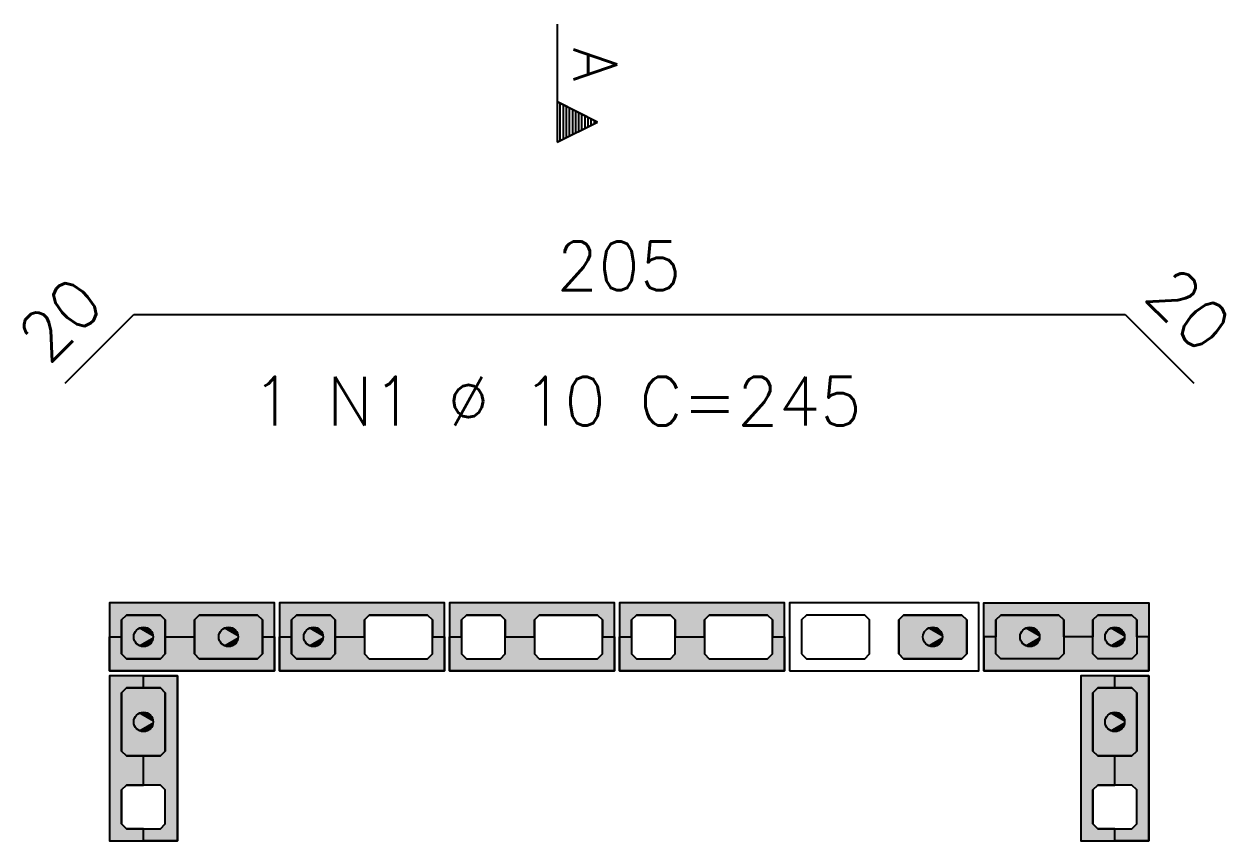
# Model space of a CAD drawing. Extents: x -1.9 to 86, y -1.6 to 61.
# Drawn here: x 36.52 to 41.466, y 45.894 to 49.256 of the extents above; entities that cross this region are included whole.
import ezdxf

# ---------------------------------------------------------------- set-up
doc = ezdxf.new("R2010")
doc.units = 0
doc.header["$MEASUREMENT"] = 0
for name, color, linetype in [('PENA_01', 1, 'CONTINUOUS'), ('PENA_02', 2, 'CONTINUOUS'), ('PENA_03', 3, 'CONTINUOUS'), ('PENA_05', 5, 'CONTINUOUS'), ('PENA_11', 252, 'CONTINUOUS'), ('PENA_21', 100, 'CONTINUOUS')]:
    doc.layers.add(name, color=color, linetype=linetype)
doc.styles.get("Standard").update_dxf_attribs({"font": 'ROMANS.SHX'})

msp = doc.modelspace()

# ---------------------------------------------------------------- linework, layer by layer
at = {"layer": 'PENA_01', "linetype": 'Continuous'}
for points in [[(36.9424, 46.6437), (37.0824, 46.6437), (37.1024, 46.6637), (37.1024, 46.8037), (37.0824, 46.8237), (36.9424, 46.8237), (36.9224, 46.8037), (36.9224, 46.6637), (36.9424, 46.6437)], [(37.2424, 46.6437), (37.4824, 46.6437), (37.5024, 46.6637), (37.5024, 46.8037), (37.4824, 46.8237), (37.2424, 46.8237), (37.2224, 46.8037), (37.2224, 46.6637), (37.2424, 46.6437)], [(37.6424, 46.6437), (37.7824, 46.6437), (37.8024, 46.6637), (37.8024, 46.8037), (37.7824, 46.8237), (37.6424, 46.8237), (37.6224, 46.8037), (37.6224, 46.6637), (37.6424, 46.6437)], [(37.9424, 46.6437), (38.1824, 46.6437), (38.2024, 46.6637), (38.2024, 46.8037), (38.1824, 46.8237), (37.9424, 46.8237), (37.9224, 46.8037), (37.9224, 46.6637), (37.9424, 46.6437)], [(38.3424, 46.6437), (38.4824, 46.6437), (38.5024, 46.6637), (38.5024, 46.8037), (38.4824, 46.8237), (38.3424, 46.8237), (38.3224, 46.8037), (38.3224, 46.6637), (38.3424, 46.6437)], [(38.6424, 46.6437), (38.8824, 46.6437), (38.9024, 46.6637), (38.9024, 46.8037), (38.8824, 46.8237), (38.6424, 46.8237), (38.6224, 46.8037), (38.6224, 46.6637), (38.6424, 46.6437)], [(39.0424, 46.6437), (39.1824, 46.6437), (39.2024, 46.6637), (39.2024, 46.8037), (39.1824, 46.8237), (39.0424, 46.8237), (39.0224, 46.8037), (39.0224, 46.6637), (39.0424, 46.6437)], [(39.3424, 46.6437), (39.5824, 46.6437), (39.6024, 46.6637), (39.6024, 46.8037), (39.5824, 46.8237), (39.3424, 46.8237), (39.3224, 46.8037), (39.3224, 46.6637), (39.3424, 46.6437)], [(39.7224, 46.6637), (39.7424, 46.6437), (39.9824, 46.6437), (40.0024, 46.6637), (40.0024, 46.8037), (39.9824, 46.8237), (39.7424, 46.8237), (39.7224, 46.8037), (39.7224, 46.6637)], [(40.1224, 46.6637), (40.1424, 46.6437), (40.3824, 46.6437), (40.4024, 46.6637), (40.4024, 46.8037), (40.3824, 46.8237), (40.1424, 46.8237), (40.1224, 46.8037), (40.1224, 46.6637)], [(40.7824, 46.6437), (40.5424, 46.6437), (40.5224, 46.6637), (40.5224, 46.8037), (40.5424, 46.8237), (40.7824, 46.8237), (40.8024, 46.8037), (40.8024, 46.6637), (40.7824, 46.6437)], [(41.0824, 46.6437), (40.9424, 46.6437), (40.9224, 46.6637), (40.9224, 46.8037), (40.9424, 46.8237), (41.0824, 46.8237), (41.1024, 46.8037), (41.1024, 46.6637), (41.0824, 46.6437)], [(37.1024, 46.2637), (37.1024, 46.5037), (37.0824, 46.5237), (36.9424, 46.5237), (36.9224, 46.5037), (36.9224, 46.2637), (36.9424, 46.2437), (37.0824, 46.2437), (37.1024, 46.2637)], [(41.1024, 46.2637), (41.1024, 46.5037), (41.0824, 46.5237), (40.9424, 46.5237), (40.9224, 46.5037), (40.9224, 46.2637), (40.9424, 46.2437), (41.0824, 46.2437), (41.1024, 46.2637)], [(37.1024, 45.9637), (37.1024, 46.1037), (37.0824, 46.1237), (36.9424, 46.1237), (36.9224, 46.1037), (36.9224, 45.9637), (36.9424, 45.9437), (37.0824, 45.9437), (37.1024, 45.9637)], [(41.1024, 45.9637), (41.1024, 46.1037), (41.0824, 46.1237), (40.9424, 46.1237), (40.9224, 46.1037), (40.9224, 45.9637), (40.9424, 45.9437), (41.0824, 45.9437), (41.1024, 45.9637)]]:
    msp.add_lwpolyline(points, dxfattribs=at)
at = {"layer": 'PENA_02', "linetype": 'Continuous'}
for points in [[(36.8724, 46.5937), (37.5524, 46.5937), (37.5524, 46.8737), (36.8724, 46.8737), (36.8724, 46.5937)], [(37.5724, 46.5937), (38.2524, 46.5937), (38.2524, 46.8737), (37.5724, 46.8737), (37.5724, 46.5937)], [(38.2724, 46.5937), (38.9524, 46.5937), (38.9524, 46.8737), (38.2724, 46.8737), (38.2724, 46.5937)], [(38.9724, 46.5937), (39.6524, 46.5937), (39.6524, 46.8737), (38.9724, 46.8737), (38.9724, 46.5937)], [(39.6724, 46.5937), (40.4524, 46.5937), (40.4524, 46.8737), (39.6724, 46.8737), (39.6724, 46.5937)], [(41.1524, 46.5937), (40.4724, 46.5937), (40.4724, 46.8737), (41.1524, 46.8737), (41.1524, 46.5937)], [(37.1524, 45.8937), (37.1524, 46.5737), (36.8724, 46.5737), (36.8724, 45.8937), (37.1524, 45.8937)], [(41.1524, 45.8937), (41.1524, 46.5737), (40.8724, 46.5737), (40.8724, 45.8937), (41.1524, 45.8937)]]:
    msp.add_lwpolyline(points, dxfattribs=at)
at = {"layer": 'PENA_03', "linetype": 'Continuous'}
for p, q in [((38.716, 49.2564), (38.716, 48.77)), ((38.7167, 48.9356), (38.7167, 49.2564)), ((38.882, 48.853), (38.7167, 48.9356)), ((38.7167, 48.7712), (38.7167, 48.9348)), ((38.8804, 48.853), (38.7167, 48.9348)), ((38.7288, 48.7764), (38.7288, 48.9296)), ((38.7416, 48.7828), (38.7416, 48.9232)), ((38.7543, 48.7892), (38.7543, 48.9168)), ((38.7671, 48.7956), (38.7671, 48.9104)), ((38.7799, 48.8019), (38.7799, 48.9041)), ((38.7926, 48.8083), (38.7926, 48.8977)), ((38.8054, 48.8147), (38.8054, 48.8913)), ((38.8181, 48.8211), (38.8181, 48.8849)), ((38.8309, 48.8275), (38.8309, 48.8785)), ((38.8437, 48.8339), (38.8437, 48.8721)), ((38.8564, 48.8402), (38.8564, 48.8658)), ((38.716, 48.77), (38.882, 48.853)), ((38.7167, 48.7712), (38.8804, 48.853)), ((38.8692, 48.8466), (38.8692, 48.8594))]:
    msp.add_line(p, q, dxfattribs=at)
for points in [[(37.0824, 46.8237), (37.1024, 46.8037), (37.1024, 46.6637), (37.0824, 46.6437), (36.9424, 46.6437), (36.9224, 46.6637), (36.9224, 46.8037), (36.9424, 46.8237), (37.0824, 46.8237)], [(37.5024, 46.6637), (37.4824, 46.6437), (37.2424, 46.6437), (37.2224, 46.6637), (37.2224, 46.8037), (37.2424, 46.8237), (37.4824, 46.8237), (37.5024, 46.8037), (37.5024, 46.6637)], [(37.7824, 46.8237), (37.8024, 46.8037), (37.8024, 46.6637), (37.7824, 46.6437), (37.6424, 46.6437), (37.6224, 46.6637), (37.6224, 46.8037), (37.6424, 46.8237), (37.7824, 46.8237)], [(40.4024, 46.6637), (40.3824, 46.6437), (40.1424, 46.6437), (40.1224, 46.6637), (40.1224, 46.8037), (40.1424, 46.8237), (40.3824, 46.8237), (40.4024, 46.8037), (40.4024, 46.6637)], [(40.5224, 46.8037), (40.5424, 46.8237), (40.7824, 46.8237), (40.8024, 46.8037), (40.8024, 46.6637), (40.7824, 46.6437), (40.5424, 46.6437), (40.5224, 46.6637), (40.5224, 46.8037)], [(40.9424, 46.6437), (40.9224, 46.6637), (40.9224, 46.8037), (40.9424, 46.8237), (41.0824, 46.8237), (41.1024, 46.8037), (41.1024, 46.6637), (41.0824, 46.6437), (40.9424, 46.6437)], [(37.0824, 46.5237), (37.1024, 46.5037), (37.1024, 46.2637), (37.0824, 46.2437), (36.9424, 46.2437), (36.9224, 46.2637), (36.9224, 46.5037), (36.9424, 46.5237), (37.0824, 46.5237)], [(41.0824, 46.5237), (41.1024, 46.5037), (41.1024, 46.2637), (41.0824, 46.2437), (40.9424, 46.2437), (40.9224, 46.2637), (40.9224, 46.5037), (40.9424, 46.5237), (41.0824, 46.5237)]]:
    msp.add_lwpolyline(points, dxfattribs=at)
for centre in [(37.0124, 46.7337), (37.3624, 46.7337), (37.7124, 46.7337), (40.2624, 46.7337), (40.6624, 46.7337), (41.0124, 46.7337), (37.0124, 46.3837), (41.0124, 46.3837)]:
    msp.add_circle(centre, 0.04, dxfattribs=at)
for points in [[(37.0524, 46.7337), (36.9924, 46.7683), (36.9748, 46.7473)], [(37.0524, 46.7337), (36.9748, 46.7473), (36.9748, 46.72)], [(37.0524, 46.7337), (37.0193, 46.7731), (36.9924, 46.7683)], [(37.0524, 46.7337), (37.043, 46.7594), (37.0193, 46.7731)], [(37.4024, 46.7337), (37.3424, 46.7683), (37.3248, 46.7473)], [(37.4024, 46.7337), (37.3248, 46.7473), (37.3248, 46.72)], [(37.4024, 46.7337), (37.3693, 46.7731), (37.3424, 46.7683)], [(37.4024, 46.7337), (37.393, 46.7594), (37.3693, 46.7731)], [(37.7524, 46.7337), (37.6924, 46.7683), (37.6748, 46.7473)], [(37.7524, 46.7337), (37.6748, 46.7473), (37.6748, 46.72)], [(37.7524, 46.7337), (37.7193, 46.7731), (37.6924, 46.7683)], [(37.7524, 46.7337), (37.743, 46.7594), (37.7193, 46.7731)], [(40.3024, 46.7337), (40.2424, 46.7683), (40.2248, 46.7473)], [(40.3024, 46.7337), (40.2248, 46.7473), (40.2248, 46.72)], [(40.3024, 46.7337), (40.2693, 46.7731), (40.2424, 46.7683)], [(40.3024, 46.7337), (40.293, 46.7594), (40.2693, 46.7731)], [(40.7024, 46.7337), (40.6424, 46.7683), (40.6248, 46.7473)], [(40.7024, 46.7337), (40.6248, 46.7473), (40.6248, 46.72)], [(40.7024, 46.7337), (40.6693, 46.7731), (40.6424, 46.7683)], [(40.7024, 46.7337), (40.693, 46.7594), (40.6693, 46.7731)], [(41.0524, 46.7337), (40.9924, 46.7683), (40.9748, 46.7473)], [(41.0524, 46.7337), (40.9748, 46.7473), (40.9748, 46.72)], [(41.0524, 46.7337), (41.0193, 46.7731), (40.9924, 46.7683)], [(41.0524, 46.7337), (41.043, 46.7594), (41.0193, 46.7731)], [(37.0524, 46.7337), (36.9748, 46.72), (36.9924, 46.699)], [(37.0524, 46.7337), (36.9924, 46.699), (37.0193, 46.6943)], [(37.0524, 46.7337), (37.0193, 46.6943), (37.043, 46.708)], [(37.0524, 46.7337), (37.043, 46.708), (37.0524, 46.7337)], [(37.4024, 46.7337), (37.3248, 46.72), (37.3424, 46.699)], [(37.4024, 46.7337), (37.3424, 46.699), (37.3693, 46.6943)], [(37.4024, 46.7337), (37.3693, 46.6943), (37.393, 46.708)], [(37.4024, 46.7337), (37.393, 46.708), (37.4024, 46.7337)], [(37.7524, 46.7337), (37.6748, 46.72), (37.6924, 46.699)], [(37.7524, 46.7337), (37.6924, 46.699), (37.7193, 46.6943)], [(37.7524, 46.7337), (37.7193, 46.6943), (37.743, 46.708)], [(37.7524, 46.7337), (37.743, 46.708), (37.7524, 46.7337)], [(40.3024, 46.7337), (40.2248, 46.72), (40.2424, 46.699)], [(40.3024, 46.7337), (40.2424, 46.699), (40.2693, 46.6943)], [(40.3024, 46.7337), (40.2693, 46.6943), (40.293, 46.708)], [(40.3024, 46.7337), (40.293, 46.708), (40.3024, 46.7337)], [(40.7024, 46.7337), (40.6248, 46.72), (40.6424, 46.699)], [(40.7024, 46.7337), (40.6424, 46.699), (40.6693, 46.6943)], [(40.7024, 46.7337), (40.6693, 46.6943), (40.693, 46.708)], [(40.7024, 46.7337), (40.693, 46.708), (40.7024, 46.7337)], [(41.0524, 46.7337), (40.9748, 46.72), (40.9924, 46.699)], [(41.0524, 46.7337), (40.9924, 46.699), (41.0193, 46.6943)], [(41.0524, 46.7337), (41.0193, 46.6943), (41.043, 46.708)], [(41.0524, 46.7337), (41.043, 46.708), (41.0524, 46.7337)], [(37.0524, 46.3837), (36.9924, 46.4183), (36.9748, 46.3973)], [(37.0524, 46.3837), (36.9748, 46.3973), (36.9748, 46.37)], [(37.0524, 46.3837), (37.0193, 46.4231), (36.9924, 46.4183)], [(37.0524, 46.3837), (37.043, 46.4094), (37.0193, 46.4231)], [(41.0524, 46.3837), (40.9924, 46.4183), (40.9748, 46.3973)], [(41.0524, 46.3837), (40.9748, 46.3973), (40.9748, 46.37)], [(41.0524, 46.3837), (41.0193, 46.4231), (40.9924, 46.4183)], [(41.0524, 46.3837), (41.043, 46.4094), (41.0193, 46.4231)], [(37.0524, 46.3837), (36.9748, 46.37), (36.9924, 46.349)], [(37.0524, 46.3837), (36.9924, 46.349), (37.0193, 46.3443)], [(37.0524, 46.3837), (37.0193, 46.3443), (37.043, 46.358)], [(37.0524, 46.3837), (37.043, 46.358), (37.0524, 46.3837)], [(41.0524, 46.3837), (40.9748, 46.37), (40.9924, 46.349)], [(41.0524, 46.3837), (40.9924, 46.349), (41.0193, 46.3443)], [(41.0524, 46.3837), (41.0193, 46.3443), (41.043, 46.358)], [(41.0524, 46.3837), (41.043, 46.358), (41.0524, 46.3837)]]:
    msp.add_solid(points, dxfattribs=at)
at = {"layer": 'PENA_05', "linetype": 'Continuous'}
for p, q in [((36.6895, 47.7781), (36.9724, 48.0609)), ((36.9724, 48.0609), (41.0546, 48.0609)), ((41.0546, 48.0609), (41.3374, 47.7781))]:
    msp.add_line(p, q, dxfattribs=at)
at = {"layer": 'PENA_11', "linetype": 'Continuous'}
for points in [[(37.0824, 46.8237), (36.9424, 46.6437), (36.9224, 46.6637)], [(37.0824, 46.8237), (36.9224, 46.6637), (36.9224, 46.8037)], [(37.0824, 46.8237), (36.9224, 46.8037), (36.9424, 46.8237)], [(37.0824, 46.8237), (37.0824, 46.6437), (36.9424, 46.6437)], [(37.0824, 46.8237), (36.9424, 46.8237), (37.0824, 46.8237)], [(37.0824, 46.8237), (37.1024, 46.8037), (37.1024, 46.6637)], [(37.0824, 46.8237), (37.1024, 46.6637), (37.0824, 46.6437)], [(37.5024, 46.6637), (37.2224, 46.8037), (37.2424, 46.8237)], [(37.5024, 46.6637), (37.2224, 46.6637), (37.2224, 46.8037)], [(37.5024, 46.6637), (37.2424, 46.8237), (37.4824, 46.8237)], [(37.5024, 46.6637), (37.4824, 46.8237), (37.5024, 46.8037)], [(37.5024, 46.6637), (37.5024, 46.8037), (37.5024, 46.6637)], [(37.7824, 46.8237), (37.6424, 46.6437), (37.6224, 46.6637)], [(37.7824, 46.8237), (37.6224, 46.6637), (37.6224, 46.8037)], [(37.7824, 46.8237), (37.6224, 46.8037), (37.6424, 46.8237)], [(37.7824, 46.8237), (37.7824, 46.6437), (37.6424, 46.6437)], [(37.7824, 46.8237), (37.6424, 46.8237), (37.7824, 46.8237)], [(37.7824, 46.8237), (37.8024, 46.8037), (37.8024, 46.6637)], [(37.7824, 46.8237), (37.8024, 46.6637), (37.7824, 46.6437)], [(40.4024, 46.6637), (40.1224, 46.8037), (40.1424, 46.8237)], [(40.4024, 46.6637), (40.1224, 46.6637), (40.1224, 46.8037)], [(40.4024, 46.6637), (40.1424, 46.8237), (40.3824, 46.8237)], [(40.4024, 46.6637), (40.3824, 46.8237), (40.4024, 46.8037)], [(40.4024, 46.6637), (40.4024, 46.8037), (40.4024, 46.6637)], [(40.5224, 46.8037), (40.5424, 46.8237), (40.7824, 46.8237)], [(40.5224, 46.8037), (40.7824, 46.8237), (40.8024, 46.8037)], [(40.5224, 46.8037), (40.8024, 46.8037), (40.8024, 46.6637)], [(40.5224, 46.8037), (40.8024, 46.6637), (40.7824, 46.6437)], [(40.5224, 46.8037), (40.7824, 46.6437), (40.5424, 46.6437)], [(40.5224, 46.8037), (40.5424, 46.6437), (40.5224, 46.6637)], [(40.5224, 46.8037), (40.5224, 46.6637), (40.5224, 46.8037)], [(40.9424, 46.6437), (40.9224, 46.8037), (40.9424, 46.8237)], [(40.9424, 46.6437), (40.9224, 46.6637), (40.9224, 46.8037)], [(40.9424, 46.6437), (40.9424, 46.8237), (41.0824, 46.8237)], [(40.9424, 46.6437), (41.0824, 46.8237), (41.1024, 46.8037)], [(40.9424, 46.6437), (41.1024, 46.8037), (41.1024, 46.6637)], [(37.5024, 46.6637), (37.2424, 46.6437), (37.2224, 46.6637)], [(37.5024, 46.6637), (37.4824, 46.6437), (37.2424, 46.6437)], [(40.4024, 46.6637), (40.1424, 46.6437), (40.1224, 46.6637)], [(40.4024, 46.6637), (40.3824, 46.6437), (40.1424, 46.6437)], [(40.9424, 46.6437), (41.1024, 46.6637), (41.0824, 46.6437)], [(40.9424, 46.6437), (41.0824, 46.6437), (40.9424, 46.6437)], [(37.0824, 46.5237), (36.9424, 46.2437), (36.9224, 46.2637)], [(37.0824, 46.5237), (36.9224, 46.2637), (36.9224, 46.5037)], [(37.0824, 46.5237), (36.9224, 46.5037), (36.9424, 46.5237)], [(37.0824, 46.5237), (37.0824, 46.2437), (36.9424, 46.2437)], [(37.0824, 46.5237), (36.9424, 46.5237), (37.0824, 46.5237)], [(37.0824, 46.5237), (37.1024, 46.5037), (37.1024, 46.2637)], [(37.0824, 46.5237), (37.1024, 46.2637), (37.0824, 46.2437)], [(41.0824, 46.5237), (40.9424, 46.2437), (40.9224, 46.2637)], [(41.0824, 46.5237), (40.9224, 46.2637), (40.9224, 46.5037)], [(41.0824, 46.5237), (40.9224, 46.5037), (40.9424, 46.5237)], [(41.0824, 46.5237), (41.0824, 46.2437), (40.9424, 46.2437)], [(41.0824, 46.5237), (40.9424, 46.5237), (41.0824, 46.5237)], [(41.0824, 46.5237), (41.1024, 46.5037), (41.1024, 46.2637)], [(41.0824, 46.5237), (41.1024, 46.2637), (41.0824, 46.2437)]]:
    msp.add_solid(points, dxfattribs=at)
at = {"layer": 'PENA_21', "linetype": 'Continuous'}
for points in [[(36.8724, 46.7337), (36.9224, 46.7337), (36.9224, 46.8037), (36.9424, 46.8237), (37.0824, 46.8237), (37.1024, 46.8037), (37.1024, 46.7337), (37.2224, 46.7337), (37.2224, 46.8037), (37.2424, 46.8237), (37.4824, 46.8237), (37.5024, 46.8037), (37.5024, 46.7337), (37.5524, 46.7337), (37.5524, 46.8737), (36.8724, 46.8737), (36.8724, 46.7337)], [(37.5724, 46.7337), (37.6224, 46.7337), (37.6224, 46.8037), (37.6424, 46.8237), (37.7824, 46.8237), (37.8024, 46.8037), (37.8024, 46.7337), (37.9224, 46.7337), (37.9224, 46.8037), (37.9424, 46.8237), (38.1824, 46.8237), (38.2024, 46.8037), (38.2024, 46.7337), (38.2524, 46.7337), (38.2524, 46.8737), (37.5724, 46.8737), (37.5724, 46.7337)], [(38.2724, 46.7337), (38.3224, 46.7337), (38.3224, 46.8037), (38.3424, 46.8237), (38.4824, 46.8237), (38.5024, 46.8037), (38.5024, 46.7337), (38.6224, 46.7337), (38.6224, 46.8037), (38.6424, 46.8237), (38.8824, 46.8237), (38.9024, 46.8037), (38.9024, 46.7337), (38.9524, 46.7337), (38.9524, 46.8737), (38.2724, 46.8737), (38.2724, 46.7337)], [(38.9724, 46.7337), (39.0224, 46.7337), (39.0224, 46.8037), (39.0424, 46.8237), (39.1824, 46.8237), (39.2024, 46.8037), (39.2024, 46.7337), (39.3224, 46.7337), (39.3224, 46.8037), (39.3424, 46.8237), (39.5824, 46.8237), (39.6024, 46.8037), (39.6024, 46.7337), (39.6524, 46.7337), (39.6524, 46.8737), (38.9724, 46.8737), (38.9724, 46.7337)], [(41.1524, 46.7337), (41.1024, 46.7337), (41.1024, 46.8037), (41.0824, 46.8237), (40.9424, 46.8237), (40.9224, 46.8037), (40.9224, 46.7337), (40.8024, 46.7337), (40.8024, 46.8037), (40.7824, 46.8237), (40.5424, 46.8237), (40.5224, 46.8037), (40.5224, 46.7337), (40.4724, 46.7337), (40.4724, 46.8737), (41.1524, 46.8737), (41.1524, 46.7337)], [(36.8724, 46.7337), (36.9224, 46.7337), (36.9224, 46.6637), (36.9424, 46.6437), (37.0824, 46.6437), (37.1024, 46.6637), (37.1024, 46.7337), (37.2224, 46.7337), (37.2224, 46.6637), (37.2424, 46.6437), (37.4824, 46.6437), (37.5024, 46.6637), (37.5024, 46.7337), (37.5524, 46.7337), (37.5524, 46.5937), (36.8724, 46.5937), (36.8724, 46.7337)], [(37.5724, 46.7337), (37.6224, 46.7337), (37.6224, 46.6637), (37.6424, 46.6437), (37.7824, 46.6437), (37.8024, 46.6637), (37.8024, 46.7337), (37.9224, 46.7337), (37.9224, 46.6637), (37.9424, 46.6437), (38.1824, 46.6437), (38.2024, 46.6637), (38.2024, 46.7337), (38.2524, 46.7337), (38.2524, 46.5937), (37.5724, 46.5937), (37.5724, 46.7337)], [(38.2724, 46.7337), (38.3224, 46.7337), (38.3224, 46.6637), (38.3424, 46.6437), (38.4824, 46.6437), (38.5024, 46.6637), (38.5024, 46.7337), (38.6224, 46.7337), (38.6224, 46.6637), (38.6424, 46.6437), (38.8824, 46.6437), (38.9024, 46.6637), (38.9024, 46.7337), (38.9524, 46.7337), (38.9524, 46.5937), (38.2724, 46.5937), (38.2724, 46.7337)], [(38.9724, 46.7337), (39.0224, 46.7337), (39.0224, 46.6637), (39.0424, 46.6437), (39.1824, 46.6437), (39.2024, 46.6637), (39.2024, 46.7337), (39.3224, 46.7337), (39.3224, 46.6637), (39.3424, 46.6437), (39.5824, 46.6437), (39.6024, 46.6637), (39.6024, 46.7337), (39.6524, 46.7337), (39.6524, 46.5937), (38.9724, 46.5937), (38.9724, 46.7337)], [(41.1524, 46.7337), (41.1024, 46.7337), (41.1024, 46.6637), (41.0824, 46.6437), (40.9424, 46.6437), (40.9224, 46.6637), (40.9224, 46.7337), (40.8024, 46.7337), (40.8024, 46.6637), (40.7824, 46.6437), (40.5424, 46.6437), (40.5224, 46.6637), (40.5224, 46.7337), (40.4724, 46.7337), (40.4724, 46.5937), (41.1524, 46.5937), (41.1524, 46.7337)], [(37.0124, 45.8937), (37.0124, 45.9437), (36.9424, 45.9437), (36.9224, 45.9637), (36.9224, 46.1037), (36.9424, 46.1237), (37.0124, 46.1237), (37.0124, 46.2437), (36.9424, 46.2437), (36.9224, 46.2637), (36.9224, 46.5037), (36.9424, 46.5237), (37.0124, 46.5237), (37.0124, 46.5737), (36.8724, 46.5737), (36.8724, 45.8937), (37.0124, 45.8937)], [(37.0124, 45.8937), (37.0124, 45.9437), (37.0824, 45.9437), (37.1024, 45.9637), (37.1024, 46.1037), (37.0824, 46.1237), (37.0124, 46.1237), (37.0124, 46.2437), (37.0824, 46.2437), (37.1024, 46.2637), (37.1024, 46.5037), (37.0824, 46.5237), (37.0124, 46.5237), (37.0124, 46.5737), (37.1524, 46.5737), (37.1524, 45.8937), (37.0124, 45.8937)], [(41.0124, 45.8937), (41.0124, 45.9437), (40.9424, 45.9437), (40.9224, 45.9637), (40.9224, 46.1037), (40.9424, 46.1237), (41.0124, 46.1237), (41.0124, 46.2437), (40.9424, 46.2437), (40.9224, 46.2637), (40.9224, 46.5037), (40.9424, 46.5237), (41.0124, 46.5237), (41.0124, 46.5737), (40.8724, 46.5737), (40.8724, 45.8937), (41.0124, 45.8937)], [(41.0124, 45.8937), (41.0124, 45.9437), (41.0824, 45.9437), (41.1024, 45.9637), (41.1024, 46.1037), (41.0824, 46.1237), (41.0124, 46.1237), (41.0124, 46.2437), (41.0824, 46.2437), (41.1024, 46.2637), (41.1024, 46.5037), (41.0824, 46.5237), (41.0124, 46.5237), (41.0124, 46.5737), (41.1524, 46.5737), (41.1524, 45.8937), (41.0124, 45.8937)]]:
    msp.add_lwpolyline(points, dxfattribs=at)
for points in [[(37.5524, 46.8737), (36.8724, 46.8737), (36.9424, 46.8237)], [(36.8724, 46.8737), (36.8724, 46.7337), (36.9224, 46.7337)], [(36.8724, 46.8737), (36.9224, 46.7337), (36.9224, 46.8037)], [(36.8724, 46.8737), (36.9224, 46.8037), (36.9424, 46.8237)], [(37.5524, 46.8737), (36.9424, 46.8237), (37.0824, 46.8237)], [(37.5524, 46.8737), (37.0824, 46.8237), (37.1024, 46.8037)], [(37.5524, 46.8737), (37.1024, 46.8037), (37.2424, 46.8237)], [(37.5524, 46.8737), (37.2424, 46.8237), (37.4824, 46.8237)], [(37.5524, 46.8737), (37.4824, 46.8237), (37.5024, 46.8037)], [(37.5524, 46.8737), (37.5024, 46.8037), (37.5524, 46.7337)], [(38.2524, 46.8737), (37.5724, 46.8737), (37.6424, 46.8237)], [(37.5724, 46.8737), (37.5724, 46.7337), (37.6224, 46.7337)], [(37.5724, 46.8737), (37.6224, 46.7337), (37.6224, 46.8037)], [(37.5724, 46.8737), (37.6224, 46.8037), (37.6424, 46.8237)], [(38.2524, 46.8737), (37.6424, 46.8237), (37.7824, 46.8237)], [(38.2524, 46.8737), (37.7824, 46.8237), (37.8024, 46.8037)], [(38.2524, 46.8737), (37.8024, 46.8037), (37.9424, 46.8237)], [(38.2524, 46.8737), (37.9424, 46.8237), (38.1824, 46.8237)], [(38.2524, 46.8737), (38.1824, 46.8237), (38.2024, 46.8037)], [(38.2524, 46.8737), (38.2024, 46.8037), (38.2524, 46.7337)], [(38.9524, 46.8737), (38.2724, 46.8737), (38.3424, 46.8237)], [(38.2724, 46.8737), (38.2724, 46.7337), (38.3224, 46.7337)], [(38.2724, 46.8737), (38.3224, 46.7337), (38.3224, 46.8037)], [(38.2724, 46.8737), (38.3224, 46.8037), (38.3424, 46.8237)], [(38.9524, 46.8737), (38.3424, 46.8237), (38.4824, 46.8237)], [(38.9524, 46.8737), (38.4824, 46.8237), (38.5024, 46.8037)], [(38.9524, 46.8737), (38.5024, 46.8037), (38.6424, 46.8237)], [(38.9524, 46.8737), (38.6424, 46.8237), (38.8824, 46.8237)], [(38.9524, 46.8737), (38.8824, 46.8237), (38.9024, 46.8037)], [(38.9524, 46.8737), (38.9024, 46.8037), (38.9524, 46.7337)], [(39.6524, 46.8737), (38.9724, 46.8737), (39.0424, 46.8237)], [(38.9724, 46.8737), (38.9724, 46.7337), (39.0224, 46.7337)], [(38.9724, 46.8737), (39.0224, 46.7337), (39.0224, 46.8037)], [(38.9724, 46.8737), (39.0224, 46.8037), (39.0424, 46.8237)], [(39.6524, 46.8737), (39.0424, 46.8237), (39.1824, 46.8237)], [(39.6524, 46.8737), (39.1824, 46.8237), (39.2024, 46.8037)], [(39.6524, 46.8737), (39.2024, 46.8037), (39.3424, 46.8237)], [(39.6524, 46.8737), (39.3424, 46.8237), (39.5824, 46.8237)], [(39.6524, 46.8737), (39.5824, 46.8237), (39.6024, 46.8037)], [(39.6524, 46.8737), (39.6024, 46.8037), (39.6524, 46.7337)], [(41.1524, 46.8737), (40.5424, 46.8237), (40.4724, 46.8737)], [(40.5424, 46.8237), (40.5224, 46.8037), (40.4724, 46.8737)], [(40.4724, 46.8737), (40.5224, 46.8037), (40.4724, 46.7337)], [(40.7824, 46.8237), (40.5424, 46.8237), (41.1524, 46.8737)], [(40.8024, 46.8037), (40.7824, 46.8237), (41.1524, 46.8737)], [(41.1524, 46.8737), (40.9424, 46.8237), (40.8024, 46.8037)], [(41.1524, 46.8737), (41.0824, 46.8237), (40.9424, 46.8237)], [(41.1524, 46.8737), (41.1024, 46.8037), (41.0824, 46.8237)], [(41.1524, 46.8737), (41.1524, 46.7337), (41.1024, 46.7337)], [(41.1524, 46.8737), (41.1024, 46.7337), (41.1024, 46.8037)], [(37.1024, 46.8037), (37.2224, 46.8037), (37.2424, 46.8237)], [(37.1024, 46.8037), (37.1024, 46.7337), (37.2224, 46.7337)], [(37.1024, 46.8037), (37.2224, 46.7337), (37.2224, 46.8037)], [(37.5524, 46.7337), (37.5024, 46.8037), (37.5024, 46.7337)], [(37.8024, 46.8037), (37.9224, 46.8037), (37.9424, 46.8237)], [(37.8024, 46.8037), (37.8024, 46.7337), (37.9224, 46.7337)], [(37.8024, 46.8037), (37.9224, 46.7337), (37.9224, 46.8037)], [(38.2524, 46.7337), (38.2024, 46.8037), (38.2024, 46.7337)], [(38.5024, 46.8037), (38.6224, 46.8037), (38.6424, 46.8237)], [(38.5024, 46.8037), (38.5024, 46.7337), (38.6224, 46.7337)], [(38.5024, 46.8037), (38.6224, 46.7337), (38.6224, 46.8037)], [(38.9524, 46.7337), (38.9024, 46.8037), (38.9024, 46.7337)], [(39.2024, 46.8037), (39.3224, 46.8037), (39.3424, 46.8237)], [(39.2024, 46.8037), (39.2024, 46.7337), (39.3224, 46.7337)], [(39.2024, 46.8037), (39.3224, 46.7337), (39.3224, 46.8037)], [(39.6524, 46.7337), (39.6024, 46.8037), (39.6024, 46.7337)], [(40.5224, 46.8037), (40.5224, 46.7337), (40.4724, 46.7337)], [(40.8024, 46.7337), (40.8024, 46.8037), (40.9424, 46.8237)], [(40.8024, 46.7337), (40.9424, 46.8237), (40.9224, 46.8037)], [(40.8024, 46.7337), (40.9224, 46.8037), (40.9224, 46.7337)], [(36.8724, 46.5937), (36.8724, 46.7337), (36.9224, 46.7337)], [(36.8724, 46.5937), (36.9224, 46.7337), (36.9224, 46.6637)], [(37.1024, 46.6637), (37.1024, 46.7337), (37.2224, 46.7337)], [(37.1024, 46.6637), (37.2224, 46.7337), (37.2224, 46.6637)], [(37.5524, 46.5937), (37.5024, 46.6637), (37.5524, 46.7337)], [(37.5524, 46.7337), (37.5024, 46.6637), (37.5024, 46.7337)], [(37.5724, 46.5937), (37.5724, 46.7337), (37.6224, 46.7337)], [(37.5724, 46.5937), (37.6224, 46.7337), (37.6224, 46.6637)], [(37.8024, 46.6637), (37.8024, 46.7337), (37.9224, 46.7337)], [(37.8024, 46.6637), (37.9224, 46.7337), (37.9224, 46.6637)], [(38.2524, 46.5937), (38.2024, 46.6637), (38.2524, 46.7337)], [(38.2524, 46.7337), (38.2024, 46.6637), (38.2024, 46.7337)], [(38.2724, 46.5937), (38.2724, 46.7337), (38.3224, 46.7337)], [(38.2724, 46.5937), (38.3224, 46.7337), (38.3224, 46.6637)], [(38.5024, 46.6637), (38.5024, 46.7337), (38.6224, 46.7337)], [(38.5024, 46.6637), (38.6224, 46.7337), (38.6224, 46.6637)], [(38.9524, 46.5937), (38.9024, 46.6637), (38.9524, 46.7337)], [(38.9524, 46.7337), (38.9024, 46.6637), (38.9024, 46.7337)], [(38.9724, 46.5937), (38.9724, 46.7337), (39.0224, 46.7337)], [(38.9724, 46.5937), (39.0224, 46.7337), (39.0224, 46.6637)], [(39.2024, 46.6637), (39.2024, 46.7337), (39.3224, 46.7337)], [(39.2024, 46.6637), (39.3224, 46.7337), (39.3224, 46.6637)], [(39.6524, 46.5937), (39.6024, 46.6637), (39.6524, 46.7337)], [(39.6524, 46.7337), (39.6024, 46.6637), (39.6024, 46.7337)], [(40.4724, 46.5937), (40.5224, 46.6637), (40.4724, 46.7337)], [(40.5224, 46.6637), (40.5224, 46.7337), (40.4724, 46.7337)], [(40.8024, 46.7337), (40.8024, 46.6637), (40.9424, 46.6437)], [(40.8024, 46.7337), (40.9424, 46.6437), (40.9224, 46.6637)], [(40.8024, 46.7337), (40.9224, 46.6637), (40.9224, 46.7337)], [(41.1524, 46.5937), (41.1524, 46.7337), (41.1024, 46.7337)], [(41.1524, 46.5937), (41.1024, 46.7337), (41.1024, 46.6637)], [(36.8724, 46.5937), (36.9224, 46.6637), (36.9424, 46.6437)], [(37.5524, 46.5937), (36.8724, 46.5937), (36.9424, 46.6437)], [(37.5524, 46.5937), (36.9424, 46.6437), (37.0824, 46.6437)], [(37.5524, 46.5937), (37.0824, 46.6437), (37.1024, 46.6637)], [(37.5524, 46.5937), (37.1024, 46.6637), (37.2424, 46.6437)], [(37.1024, 46.6637), (37.2224, 46.6637), (37.2424, 46.6437)], [(37.5524, 46.5937), (37.2424, 46.6437), (37.4824, 46.6437)], [(37.5524, 46.5937), (37.4824, 46.6437), (37.5024, 46.6637)], [(37.5724, 46.5937), (37.6224, 46.6637), (37.6424, 46.6437)], [(38.2524, 46.5937), (37.5724, 46.5937), (37.6424, 46.6437)], [(38.2524, 46.5937), (37.6424, 46.6437), (37.7824, 46.6437)], [(38.2524, 46.5937), (37.7824, 46.6437), (37.8024, 46.6637)], [(38.2524, 46.5937), (37.8024, 46.6637), (37.9424, 46.6437)], [(37.8024, 46.6637), (37.9224, 46.6637), (37.9424, 46.6437)], [(38.2524, 46.5937), (37.9424, 46.6437), (38.1824, 46.6437)], [(38.2524, 46.5937), (38.1824, 46.6437), (38.2024, 46.6637)], [(38.2724, 46.5937), (38.3224, 46.6637), (38.3424, 46.6437)], [(38.9524, 46.5937), (38.2724, 46.5937), (38.3424, 46.6437)], [(38.9524, 46.5937), (38.3424, 46.6437), (38.4824, 46.6437)], [(38.9524, 46.5937), (38.4824, 46.6437), (38.5024, 46.6637)], [(38.9524, 46.5937), (38.5024, 46.6637), (38.6424, 46.6437)], [(38.5024, 46.6637), (38.6224, 46.6637), (38.6424, 46.6437)], [(38.9524, 46.5937), (38.6424, 46.6437), (38.8824, 46.6437)], [(38.9524, 46.5937), (38.8824, 46.6437), (38.9024, 46.6637)], [(38.9724, 46.5937), (39.0224, 46.6637), (39.0424, 46.6437)], [(39.6524, 46.5937), (38.9724, 46.5937), (39.0424, 46.6437)], [(39.6524, 46.5937), (39.0424, 46.6437), (39.1824, 46.6437)], [(39.6524, 46.5937), (39.1824, 46.6437), (39.2024, 46.6637)], [(39.6524, 46.5937), (39.2024, 46.6637), (39.3424, 46.6437)], [(39.2024, 46.6637), (39.3224, 46.6637), (39.3424, 46.6437)], [(39.6524, 46.5937), (39.3424, 46.6437), (39.5824, 46.6437)], [(39.6524, 46.5937), (39.5824, 46.6437), (39.6024, 46.6637)], [(40.5424, 46.6437), (40.5224, 46.6637), (40.4724, 46.5937)], [(41.1524, 46.5937), (40.5424, 46.6437), (40.4724, 46.5937)], [(40.7824, 46.6437), (40.5424, 46.6437), (41.1524, 46.5937)], [(40.8024, 46.6637), (40.7824, 46.6437), (41.1524, 46.5937)], [(41.1524, 46.5937), (40.9424, 46.6437), (40.8024, 46.6637)], [(41.1524, 46.5937), (41.0824, 46.6437), (40.9424, 46.6437)], [(41.1524, 46.5937), (41.1024, 46.6637), (41.0824, 46.6437)], [(37.0124, 46.5737), (36.8724, 46.5737), (36.9424, 46.5237)], [(36.9424, 46.5237), (36.8724, 46.5737), (36.9224, 46.5037)], [(36.8724, 46.5737), (36.9224, 45.9637), (36.9224, 46.5037)], [(36.8724, 45.8937), (36.9224, 45.9637), (36.8724, 46.5737)], [(37.0124, 46.5237), (37.0124, 46.5737), (36.9424, 46.5237)], [(37.0824, 46.5237), (37.0124, 46.5237), (37.1524, 46.5737)], [(37.0124, 46.5237), (37.0124, 46.5737), (37.1524, 46.5737)], [(37.1024, 46.5037), (37.0824, 46.5237), (37.1524, 46.5737)], [(37.1024, 46.2637), (37.1524, 46.5737), (37.1024, 46.1037)], [(37.1024, 46.1037), (37.1524, 46.5737), (37.1024, 45.9637)], [(37.1524, 46.5737), (37.1524, 45.8937), (37.1024, 45.9637)], [(37.1024, 46.2637), (37.1024, 46.5037), (37.1524, 46.5737)], [(41.0124, 46.5737), (40.8724, 46.5737), (40.9424, 46.5237)], [(40.9424, 46.5237), (40.8724, 46.5737), (40.9224, 46.5037)], [(40.8724, 46.5737), (40.9224, 45.9637), (40.9224, 46.5037)], [(40.8724, 45.8937), (40.9224, 45.9637), (40.8724, 46.5737)], [(41.0124, 46.5237), (41.0124, 46.5737), (40.9424, 46.5237)], [(41.0824, 46.5237), (41.0124, 46.5237), (41.1524, 46.5737)], [(41.0124, 46.5237), (41.0124, 46.5737), (41.1524, 46.5737)], [(41.1024, 46.5037), (41.0824, 46.5237), (41.1524, 46.5737)], [(41.1024, 46.2637), (41.1524, 46.5737), (41.1024, 46.1037)], [(41.1024, 46.1037), (41.1524, 46.5737), (41.1024, 45.9637)], [(41.1524, 46.5737), (41.1524, 45.8937), (41.1024, 45.9637)], [(41.1024, 46.2637), (41.1024, 46.5037), (41.1524, 46.5737)], [(36.9224, 46.5037), (36.9224, 45.9637), (36.9224, 46.1037)], [(36.9224, 46.5037), (36.9224, 46.2637), (36.9224, 46.1037)], [(40.9224, 46.5037), (40.9224, 45.9637), (40.9224, 46.1037)], [(40.9224, 46.5037), (40.9224, 46.2637), (40.9224, 46.1037)], [(36.9424, 46.1237), (36.9224, 46.2637), (36.9224, 46.1037)], [(36.9424, 46.1237), (36.9424, 46.2437), (36.9224, 46.2637)], [(37.0124, 46.1237), (36.9424, 46.2437), (36.9424, 46.1237)], [(37.0124, 46.1237), (37.0124, 46.2437), (36.9424, 46.2437)], [(37.0124, 46.1237), (37.0824, 46.2437), (37.0824, 46.1237)], [(37.0124, 46.1237), (37.0124, 46.2437), (37.0824, 46.2437)], [(37.0824, 46.2437), (37.1024, 46.2637), (37.0824, 46.1237)], [(37.0824, 46.1237), (37.1024, 46.2637), (37.1024, 46.1037)], [(40.9424, 46.1237), (40.9224, 46.2637), (40.9224, 46.1037)], [(40.9424, 46.1237), (40.9424, 46.2437), (40.9224, 46.2637)], [(41.0124, 46.1237), (40.9424, 46.2437), (40.9424, 46.1237)], [(41.0124, 46.1237), (41.0124, 46.2437), (40.9424, 46.2437)], [(41.0124, 46.1237), (41.0824, 46.2437), (41.0824, 46.1237)], [(41.0124, 46.1237), (41.0124, 46.2437), (41.0824, 46.2437)], [(41.0824, 46.2437), (41.1024, 46.2637), (41.0824, 46.1237)], [(41.0824, 46.1237), (41.1024, 46.2637), (41.1024, 46.1037)], [(36.9424, 45.9437), (36.9224, 45.9637), (36.8724, 45.8937)], [(37.1024, 45.9637), (37.1524, 45.8937), (37.0824, 45.9437)], [(40.9424, 45.9437), (40.9224, 45.9637), (40.8724, 45.8937)], [(41.1024, 45.9637), (41.1524, 45.8937), (41.0824, 45.9437)], [(36.9424, 45.9437), (36.8724, 45.8937), (37.0124, 45.8937)], [(36.9424, 45.9437), (37.0124, 45.8937), (37.0124, 45.9437)], [(37.1524, 45.8937), (37.0124, 45.8937), (37.0824, 45.9437)], [(37.0824, 45.9437), (37.0124, 45.8937), (37.0124, 45.9437)], [(40.9424, 45.9437), (40.8724, 45.8937), (41.0124, 45.8937)], [(40.9424, 45.9437), (41.0124, 45.8937), (41.0124, 45.9437)], [(41.1524, 45.8937), (41.0124, 45.8937), (41.0824, 45.9437)], [(41.0824, 45.9437), (41.0124, 45.8937), (41.0124, 45.9437)]]:
    msp.add_solid(points, dxfattribs=at)

# ---------------------------------------------------------------- texts
at = {"layer": 'PENA_03', "linetype": 'Continuous'}
for s, height, rotation, p in [('A', 0.18, 270, (38.7831, 49.1599)), ('20', 0.2, 315, (41.1253, 48.1316)), ('20', 0.2, 45, (36.6188, 47.8488))]:
    msp.add_text(s, height=height, rotation=rotation, dxfattribs=at).set_placement(p)
for s, p in [('205', (38.7135, 48.1609)), ('1 N1 %%c 10 C=245', (37.4592, 47.6042))]:
    msp.add_text(s, height=0.2, dxfattribs=at).set_placement(p)

doc.saveas('drawing.dxf')
